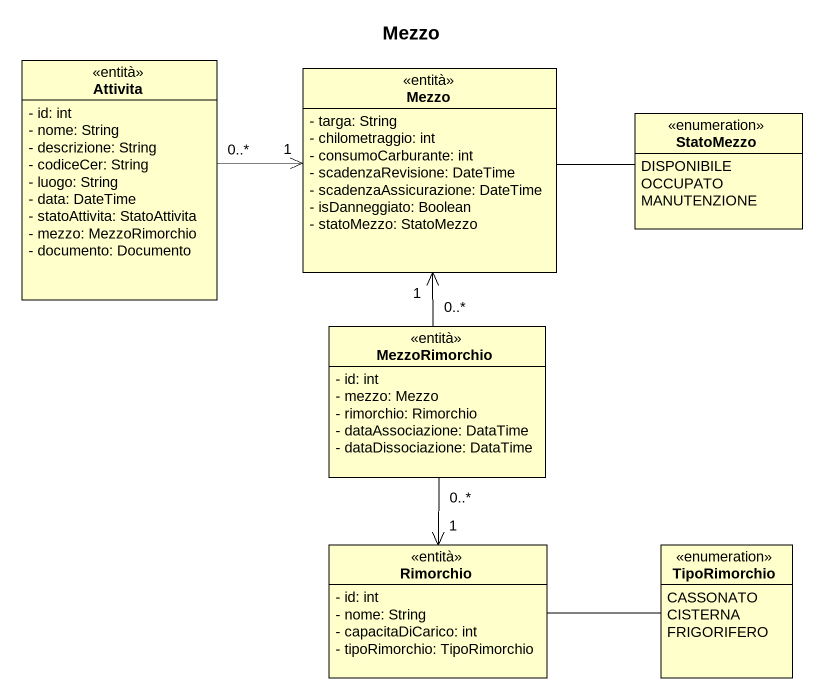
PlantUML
@startuml
title Mezzo
hide circle
hide empty members
skinparam classAttributeIconSize 0
class Attivita <<entità>> {
  - id: int
  - nome: String
  - descrizione: String
  - codiceCer: String
  - luogo: String
  - data: DateTime
  - statoAttivita: StatoAttivita
  - mezzo: MezzoRimorchio
  - documento: Documento
}
class Mezzo <<entità>> {
  - targa: String
  - chilometraggio: int
  - consumoCarburante: int
  - scadenzaRevisione: DateTime
  - scadenzaAssicurazione: DateTime
  - isDanneggiato: Boolean
  - statoMezzo: StatoMezzo
}
enum StatoMezzo {
  DISPONIBILE
  OCCUPATO
  MANUTENZIONE
}
class MezzoRimorchio <<entità>> {
  - id: int
  - mezzo: Mezzo
  - rimorchio: Rimorchio
  - dataAssociazione: DataTime
  - dataDissociazione: DataTime
}
class Rimorchio <<entità>> {
  - id: int
  - nome: String
  - capacitaDiCarico: int
  - tipoRimorchio: TipoRimorchio
}
enum TipoRimorchio {
  CASSONATO
  CISTERNA
  FRIGORIFERO
}
Attivita "0..*" -right-> "1" Mezzo
Mezzo -right- StatoMezzo
MezzoRimorchio "0..*" -up-> "1" Mezzo
MezzoRimorchio "0..*" --> "1" Rimorchio
Rimorchio -right- TipoRimorchio
@enduml
